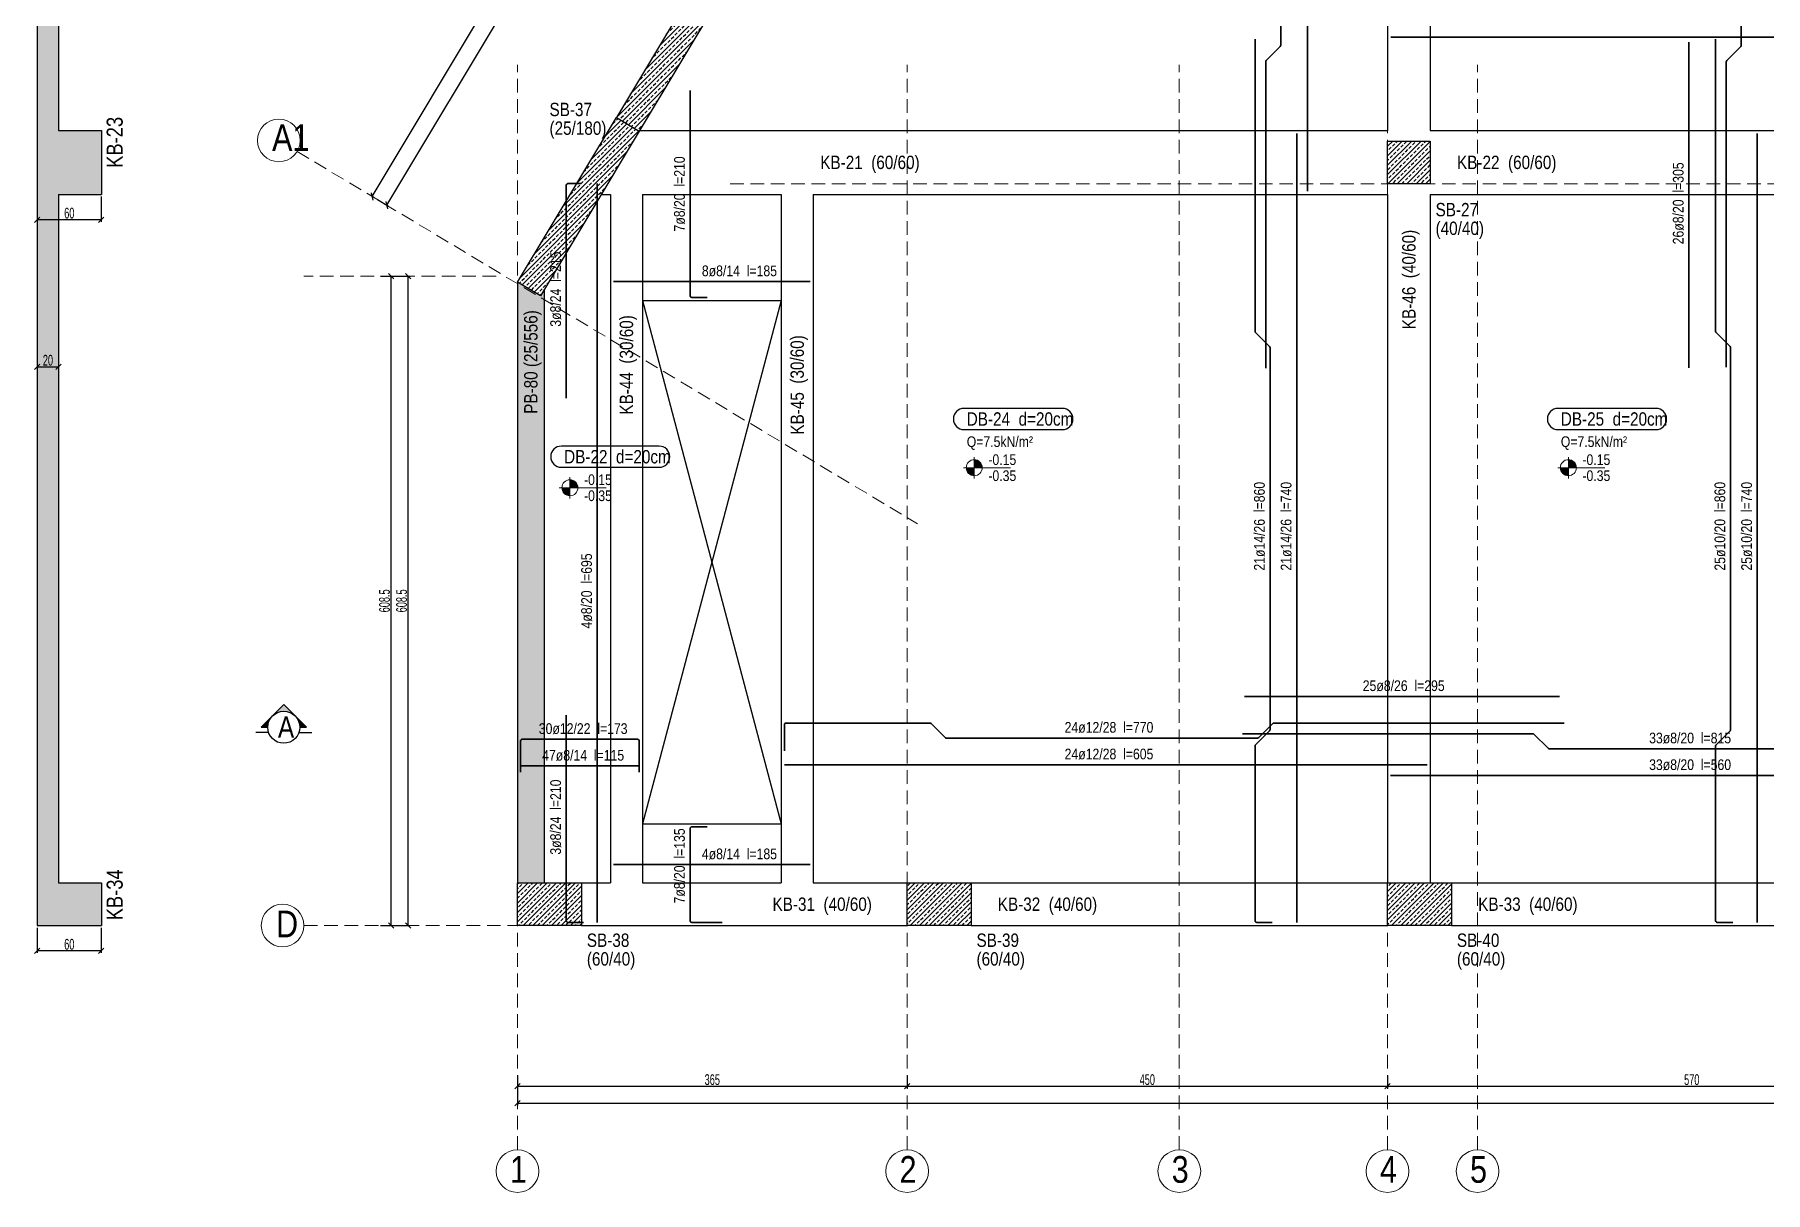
# Model space of a CAD drawing. Header units: millimetres. Extents: x 2068 to 9186, y 624 to 4235.
# Drawn here: x 2100 to 3722, y 631 to 1715 of the extents above; entities that cross this region are included whole.
import ezdxf
from ezdxf.enums import TextEntityAlignment as Align

# ---------------------------------------------------------------- set-up
doc = ezdxf.new("R2010")
doc.units = ezdxf.units.MM
doc.linetypes.add('DASHED', pattern=[19.05, 12.7, -6.35])
for name, color, linetype, lineweight in [('AKS BALONU (BEYKENT)', 7, 'Continuous', 20), ('AKS CIZGISI (BEYKENT)', 252, 'DASHED', 20), ('AKS NO (BEYKENT)', 3, 'Continuous', 20), ('AKS OLCU (BEYKENT)', 200, 'Continuous', 20), ('CIZGI (BEYKENT)', 1, 'Continuous', 20), ('DONATI (BEYKENT)', 4, 'Continuous', 35), ('DONATI YAZISI (BEYKENT)', 3, 'Continuous', 20), ('DOSEME ISMI (BEYKENT)', 9, 'Continuous', 20), ('DOSEME PAFTA (BEYKENT)', 3, 'Continuous', 20), ('DOSEME SINIRI (BEYKENT)', 2, 'Continuous', 30), ('KESIT (BEYKENT)', 151, 'Continuous', 25), ('KESIT ISMI (BEYKENT)', 6, 'Continuous', 20), ('KIRIS (BEYKENT)', 2, 'Continuous', 30), ('KIRIS ISMI (BEYKENT)', 40, 'Continuous', 20), ('KOLON (BEYKENT)', 3, 'Continuous', 30), ('KOLON ISMI (BEYKENT)', 91, 'Continuous', 20), ('KOT CIZGI (BEYKENT)', 120, 'Continuous', 20), ('KOT YAZI (BEYKENT)', 7, 'Continuous', 20), ('OLCU (BEYKENT)', 14, 'Continuous', 20), ('PERDE (BEYKENT)', 6, 'Continuous', 30), ('PERDE ISMI (BEYKENT)', 240, 'Continuous', 20), ('TARAMA (BEYKENT)', 252, 'Continuous', 25), ('YAZI (BEYKENT)', 140, 'Continuous', 20)]:
    doc.layers.add(name, color=color, linetype=linetype, lineweight=lineweight)
doc.styles.add('DONATI YAZISI (BEYKENT)', font='')
doc.styles.add('DSMOLC-50', font='bahnschrift light condensed', dxfattribs={"width": 0.75, "height": 10})
doc.styles.add('KLNOLC-25', font='bahnschrift light condensed', dxfattribs={"width": 0.75, "height": 10})
doc.styles.add('KOT (BEYKENT)', font='')
doc.styles.add('YAZI (BEYKENT)', font='')
doc.styles.get('DONATI YAZISI (BEYKENT)').set_extended_font_data('Bahnschrift Light Condensed')
doc.styles.get('KOT (BEYKENT)').set_extended_font_data('Bahnschrift Light Condensed')
doc.styles.get('YAZI (BEYKENT)').set_extended_font_data('Bahnschrift Light Condensed')
doc.dimstyles.new('DSMOLC-50', dxfattribs={"dimtxt": 10, "dimasz": 5, "dimexe": 2, "dimexo": 2, "dimgap": 1, "dimtad": 1, "dimdec": 1, "dimrnd": 0.5, "dimzin": 12, "dimdsep": 46, "dimtxsty": 'DSMOLC-50', "dimblk": 'OBLIQUE', "dimblk1": 'OBLIQUE', "dimblk2": 'OBLIQUE', "dimcen": 0, "dimclrt": 7, "dimadec": 0, "dimazin": 0, "dimtfac": 1, "dimtdec": 4, "dimtix": 1, "dimtmove": 2, "dimatfit": 3, "dimfxl": 1, "dimtzin": 0, "dimarcsym": 0})
pattern_1 = [(45, (900.76, 27.5714), (-4.490128, 4.490128), []), (45, (905.25, 27.5714), (-4.490128, 4.490128), [3.175, -1.5875])]
pattern_2 = [(45, (900.76, 27.5714), (-4.419417, 4.419417), []), (45, (905.1795, 27.5714), (-4.419417, 4.419417), [3.125, -1.5625])]

# ---------------------------------------------------------------- blocks, each defined once
blk = doc.blocks.new('_Oblique')
at = {"color": 0, "linetype": 'ByBlock', "lineweight": -2}
blk.add_line((-0.5, -0.5), (0.5, 0.5), dxfattribs=at)
blk = doc.blocks.new('*D93')
at = {"layer": 'AKS OLCU (BEYKENT)', "color": 0, "lineweight": -2, "transparency": 16777216}
for p, q in [((2552.7, 740.1), (2552.7, 728.1)), ((2552.7, 730.1), (2917.7, 730.1)), ((2917.7, 740.1), (2917.7, 728.1))]:
    blk.add_line(p, q, dxfattribs=at)
at = {"layer": 'DEFPOINTS', "color": 0, "transparency": 16777216}
for p in [(2552.7, 742.1), (2917.7, 742.1), (2917.7, 730.1)]:
    blk.add_point(p, dxfattribs=at)
at = {"layer": 'AKS OLCU (BEYKENT)', "color": 0, "lineweight": -2, "transparency": 16777216, "xscale": 5, "yscale": 5, "zscale": 5, "rotation": 180}
blk.add_blockref('_Oblique', (2552.7, 730.1), dxfattribs=at)
at = {"layer": 'AKS OLCU (BEYKENT)', "color": 0, "lineweight": -2, "transparency": 16777216, "xscale": 5, "yscale": 5, "zscale": 5}
blk.add_blockref('_Oblique', (2917.7, 730.1), dxfattribs=at)
at = {"layer": 'AKS OLCU (BEYKENT)', "color": 7, "transparency": 16777216, "insert": (2735.2, 736.2), "char_height": 10, "attachment_point": 5, "style": 'DSMOLC-50'}
blk.add_mtext('365', dxfattribs=at)
blk = doc.blocks.new('*D94')
at = {"layer": 'AKS OLCU (BEYKENT)', "color": 0, "lineweight": -2, "transparency": 16777216}
for p, q in [((2917.7, 740.1), (2917.7, 728.1)), ((2917.7, 730.1), (3367.7, 730.1)), ((3367.7, 740.1), (3367.7, 728.1))]:
    blk.add_line(p, q, dxfattribs=at)
at = {"layer": 'DEFPOINTS', "color": 0, "transparency": 16777216}
for p in [(2917.7, 742.1), (3367.7, 742.1), (3367.7, 730.1)]:
    blk.add_point(p, dxfattribs=at)
at = {"layer": 'AKS OLCU (BEYKENT)', "color": 0, "lineweight": -2, "transparency": 16777216, "xscale": 5, "yscale": 5, "zscale": 5, "rotation": 180}
blk.add_blockref('_Oblique', (2917.7, 730.1), dxfattribs=at)
at = {"layer": 'AKS OLCU (BEYKENT)', "color": 0, "lineweight": -2, "transparency": 16777216, "xscale": 5, "yscale": 5, "zscale": 5}
blk.add_blockref('_Oblique', (3367.7, 730.1), dxfattribs=at)
at = {"layer": 'AKS OLCU (BEYKENT)', "color": 7, "transparency": 16777216, "insert": (3142.7, 736.2), "char_height": 10, "attachment_point": 5, "style": 'DSMOLC-50'}
blk.add_mtext('450', dxfattribs=at)
blk = doc.blocks.new('*D95')
at = {"layer": 'AKS OLCU (BEYKENT)', "color": 0, "lineweight": -2, "transparency": 16777216}
for p, q in [((3367.7, 740.1), (3367.7, 728.1)), ((3367.7, 730.1), (3937.7, 730.1)), ((3937.7, 740.1), (3937.7, 728.1))]:
    blk.add_line(p, q, dxfattribs=at)
at = {"layer": 'DEFPOINTS', "color": 0, "transparency": 16777216}
for p in [(3367.7, 742.1), (3937.7, 742.1), (3937.7, 730.1)]:
    blk.add_point(p, dxfattribs=at)
at = {"layer": 'AKS OLCU (BEYKENT)', "color": 0, "lineweight": -2, "transparency": 16777216, "xscale": 5, "yscale": 5, "zscale": 5, "rotation": 180}
blk.add_blockref('_Oblique', (3367.7, 730.1), dxfattribs=at)
at = {"layer": 'AKS OLCU (BEYKENT)', "color": 0, "lineweight": -2, "transparency": 16777216, "xscale": 5, "yscale": 5, "zscale": 5}
blk.add_blockref('_Oblique', (3937.7, 730.1), dxfattribs=at)
at = {"layer": 'AKS OLCU (BEYKENT)', "color": 7, "transparency": 16777216, "insert": (3652.7, 736.2), "char_height": 10, "attachment_point": 5, "style": 'DSMOLC-50'}
blk.add_mtext('570', dxfattribs=at)
blk = doc.blocks.new('*D117')
at = {"layer": 'AKS OLCU (BEYKENT)', "color": 0, "lineweight": -2, "transparency": 16777216}
for p, q in [((2552.7, 740.1), (2552.7, 712.1)), ((8922.7, 740.1), (8922.7, 712.1)), ((2552.7, 714.1), (8922.7, 714.1))]:
    blk.add_line(p, q, dxfattribs=at)
at = {"layer": 'DEFPOINTS', "color": 0, "transparency": 16777216}
for p in [(2552.7, 742.1), (8922.7, 742.1), (8922.7, 714.1)]:
    blk.add_point(p, dxfattribs=at)
at = {"layer": 'AKS OLCU (BEYKENT)', "color": 0, "lineweight": -2, "transparency": 16777216, "xscale": 5, "yscale": 5, "zscale": 5, "rotation": 180}
blk.add_blockref('_Oblique', (2552.7, 714.1), dxfattribs=at)
at = {"layer": 'AKS OLCU (BEYKENT)', "color": 0, "lineweight": -2, "transparency": 16777216, "xscale": 5, "yscale": 5, "zscale": 5}
blk.add_blockref('_Oblique', (8922.7, 714.1), dxfattribs=at)
at = {"layer": 'AKS OLCU (BEYKENT)', "color": 7, "transparency": 16777216, "insert": (5737.7, 720.2), "char_height": 10, "attachment_point": 5, "style": 'DSMOLC-50'}
blk.add_mtext('6370', dxfattribs=at)
blk = doc.blocks.new('*D118')
at = {"layer": 'AKS OLCU (BEYKENT)', "color": 0, "lineweight": -2, "transparency": 16777216}
for p, q in [((2424.3, 1489), (2436.3, 1489)), ((2434.3, 880.6), (2434.3, 1489)), ((2424.3, 880.6), (2436.3, 880.6))]:
    blk.add_line(p, q, dxfattribs=at)
at = {"layer": 'DEFPOINTS', "color": 0, "transparency": 16777216}
for p in [(2422.3, 1489), (2434.3, 1489), (2422.3, 880.6)]:
    blk.add_point(p, dxfattribs=at)
at = {"layer": 'AKS OLCU (BEYKENT)', "color": 0, "lineweight": -2, "transparency": 16777216, "xscale": 5, "yscale": 5, "zscale": 5}
for p, rotation in [((2434.3, 1489), 90), ((2434.3, 880.6), 270)]:
    blk.add_blockref('_Oblique', p, dxfattribs=dict(at, rotation=rotation))
at = {"layer": 'AKS OLCU (BEYKENT)', "color": 7, "transparency": 16777216, "insert": (2428.2, 1184.8), "char_height": 10, "attachment_point": 5, "rotation": 90, "style": 'DSMOLC-50'}
blk.add_mtext('608.5', dxfattribs=at)
blk = doc.blocks.new('*D119')
at = {"layer": 'AKS OLCU (BEYKENT)', "color": 0, "lineweight": -2, "transparency": 16777216}
for p, q in [((2424.3, 1489), (2452.3, 1489)), ((2450.3, 880.6), (2450.3, 1489)), ((2424.3, 880.6), (2452.3, 880.6))]:
    blk.add_line(p, q, dxfattribs=at)
at = {"layer": 'DEFPOINTS', "color": 0, "transparency": 16777216}
for p in [(2422.3, 1489), (2450.3, 1489), (2422.3, 880.6)]:
    blk.add_point(p, dxfattribs=at)
at = {"layer": 'AKS OLCU (BEYKENT)', "color": 0, "lineweight": -2, "transparency": 16777216, "xscale": 5, "yscale": 5, "zscale": 5}
for p, rotation in [((2450.3, 1489), 90), ((2450.3, 880.6), 270)]:
    blk.add_blockref('_Oblique', p, dxfattribs=dict(at, rotation=rotation))
at = {"layer": 'AKS OLCU (BEYKENT)', "color": 7, "transparency": 16777216, "insert": (2444.2, 1184.8), "char_height": 10, "attachment_point": 5, "rotation": 90, "style": 'DSMOLC-50'}
blk.add_mtext('608.5', dxfattribs=at)
blk = doc.blocks.new('*D120')
at = {"layer": 'AKS OLCU (BEYKENT)', "color": 0, "lineweight": -2, "transparency": 16777216}
for p, q in [((2430.2, 1555.5), (2725.1, 2046.6)), ((2716.5, 2051.8), (2726.8, 2045.6)), ((2421.6, 1560.7), (2431.9, 1554.5))]:
    blk.add_line(p, q, dxfattribs=at)
at = {"layer": 'DEFPOINTS', "color": 0, "transparency": 16777216}
for p in [(2714.8, 2052.8), (2725.1, 2046.6), (2419.9, 1561.7)]:
    blk.add_point(p, dxfattribs=at)
at = {"layer": 'AKS OLCU (BEYKENT)', "color": 0, "lineweight": -2, "transparency": 16777216, "xscale": 5, "yscale": 5, "zscale": 5}
for p, rotation in [((2725.1, 2046.6), 59.02034631145669), ((2430.2, 1555.5), 239.0203463114567)]:
    blk.add_blockref('_Oblique', p, dxfattribs=dict(at, rotation=rotation))
at = {"layer": 'AKS OLCU (BEYKENT)', "color": 7, "transparency": 16777216, "insert": (2572.4, 1804.2), "char_height": 10, "attachment_point": 5, "rotation": 59.0203, "style": 'DSMOLC-50'}
blk.add_mtext('573', dxfattribs=at)
blk = doc.blocks.new('*D123')
at = {"layer": 'AKS OLCU (BEYKENT)', "color": 0, "lineweight": -2, "transparency": 16777216}
for p, q in [((2416.5, 1563.7), (3316.5, 3062.9)), ((3318.2, 3061.8), (3314.8, 3063.9)), ((2418.2, 1562.7), (2414.8, 1564.8))]:
    blk.add_line(p, q, dxfattribs=at)
at = {"layer": 'DEFPOINTS', "color": 0, "transparency": 16777216}
for p in [(3316.5, 3062.9), (3320, 3060.8), (2419.9, 1561.7)]:
    blk.add_point(p, dxfattribs=at)
at = {"layer": 'AKS OLCU (BEYKENT)', "color": 0, "lineweight": -2, "transparency": 16777216, "xscale": 5, "yscale": 5, "zscale": 5}
for p, rotation in [((3316.5, 3062.9), 59.02034631145669), ((2416.5, 1563.7), 239.0203463114567)]:
    blk.add_blockref('_Oblique', p, dxfattribs=dict(at, rotation=rotation))
at = {"layer": 'AKS OLCU (BEYKENT)', "color": 7, "transparency": 16777216, "insert": (2861.3, 2316.5), "char_height": 10, "attachment_point": 5, "rotation": 59.0203, "style": 'DSMOLC-50'}
blk.add_mtext('1748.5', dxfattribs=at)
blk = doc.blocks.new('*D160')
at = {"layer": 'DEFPOINTS', "color": 0, "transparency": 16777216}
for p in [(2102.9, 1565.6), (2162.9, 1565.6), (2102.9, 1541.9)]:
    blk.add_point(p, dxfattribs=at)
at = {"layer": 'OLCU (BEYKENT)', "color": 0, "lineweight": -2, "transparency": 16777216}
for p, q in [((2102.9, 1563.6), (2102.9, 1539.9)), ((2162.9, 1563.6), (2162.9, 1539.9)), ((2162.9, 1541.9), (2102.9, 1541.9))]:
    blk.add_line(p, q, dxfattribs=at)
at = {"layer": 'OLCU (BEYKENT)', "color": 0, "lineweight": -2, "transparency": 16777216, "xscale": 5, "yscale": 5, "zscale": 5, "rotation": 180}
blk.add_blockref('_Oblique', (2102.9, 1541.9), dxfattribs=at)
at = {"layer": 'OLCU (BEYKENT)', "color": 0, "lineweight": -2, "transparency": 16777216, "xscale": 5, "yscale": 5, "zscale": 5}
blk.add_blockref('_Oblique', (2162.9, 1541.9), dxfattribs=at)
at = {"layer": 'OLCU (BEYKENT)', "color": 7, "lineweight": -3, "transparency": 16777216, "insert": (2132.9, 1548), "char_height": 10, "attachment_point": 5, "style": 'KLNOLC-25'}
blk.add_mtext('60', dxfattribs=at)
blk = doc.blocks.new('*D161')
at = {"layer": 'DEFPOINTS', "color": 0, "transparency": 16777216}
for p in [(2102.9, 1427.2), (2122.9, 1427.2), (2122.9, 1404.1)]:
    blk.add_point(p, dxfattribs=at)
at = {"layer": 'OLCU (BEYKENT)', "color": 0, "lineweight": -2, "transparency": 16777216}
for p, q in [((2102.9, 1425.2), (2102.9, 1402.1)), ((2122.9, 1425.2), (2122.9, 1402.1)), ((2102.9, 1404.1), (2122.9, 1404.1))]:
    blk.add_line(p, q, dxfattribs=at)
at = {"layer": 'OLCU (BEYKENT)', "color": 0, "lineweight": -2, "transparency": 16777216, "xscale": 5, "yscale": 5, "zscale": 5, "rotation": 180}
blk.add_blockref('_Oblique', (2102.9, 1404.1), dxfattribs=at)
at = {"layer": 'OLCU (BEYKENT)', "color": 0, "lineweight": -2, "transparency": 16777216, "xscale": 5, "yscale": 5, "zscale": 5}
blk.add_blockref('_Oblique', (2122.9, 1404.1), dxfattribs=at)
at = {"layer": 'OLCU (BEYKENT)', "color": 7, "lineweight": -3, "transparency": 16777216, "insert": (2112.9, 1410.2), "char_height": 10, "attachment_point": 5, "style": 'KLNOLC-25'}
blk.add_mtext('20', dxfattribs=at)
blk = doc.blocks.new('*D162')
at = {"layer": 'DEFPOINTS', "color": 0, "transparency": 16777216}
for p in [(2102.9, 880.6), (2162.9, 880.6), (2102.9, 856.9)]:
    blk.add_point(p, dxfattribs=at)
at = {"layer": 'OLCU (BEYKENT)', "color": 0, "lineweight": -2, "transparency": 16777216}
for p, q in [((2102.9, 878.6), (2102.9, 854.9)), ((2162.9, 878.6), (2162.9, 854.9)), ((2162.9, 856.9), (2102.9, 856.9))]:
    blk.add_line(p, q, dxfattribs=at)
at = {"layer": 'OLCU (BEYKENT)', "color": 0, "lineweight": -2, "transparency": 16777216, "xscale": 5, "yscale": 5, "zscale": 5, "rotation": 180}
blk.add_blockref('_Oblique', (2102.9, 856.9), dxfattribs=at)
at = {"layer": 'OLCU (BEYKENT)', "color": 0, "lineweight": -2, "transparency": 16777216, "xscale": 5, "yscale": 5, "zscale": 5}
blk.add_blockref('_Oblique', (2162.9, 856.9), dxfattribs=at)
at = {"layer": 'OLCU (BEYKENT)', "color": 7, "lineweight": -3, "transparency": 16777216, "insert": (2132.9, 863), "char_height": 10, "attachment_point": 5, "style": 'KLNOLC-25'}
blk.add_mtext('60', dxfattribs=at)

msp = doc.modelspace()

# ---------------------------------------------------------------- hatches: boundary and pattern name
at = {"layer": 'KESIT (BEYKENT)', "lineweight": -3}
h = msp.add_hatch(color=256, dxfattribs=at)
h.dxf.hatch_style = 1
h.paths.add_polyline_path([(2344.4, 1076.96), (2333.79, 1087.56), (2323.19, 1076.96, -0.1989124), (2333.79, 1081.35, -0.1989124)])
h = msp.add_hatch(color=256, dxfattribs=at)
h.dxf.hatch_style = 1
h.paths.add_polyline_path([(2318.79, 1066.35, -0.1989124), (2323.19, 1076.96), (2312.58, 1066.35)])
h = msp.add_hatch(color=256, dxfattribs=at)
h.dxf.hatch_style = 1
h.paths.add_polyline_path([(2355.01, 1066.35), (2344.4, 1076.96, -0.1989124), (2348.79, 1066.35)])
at = {"layer": 'KOT CIZGI (BEYKENT)'}
h = msp.add_hatch(color=256, dxfattribs=at)
h.dxf.hatch_style = 1
h.paths.add_polyline_path([(2980.63, 1317.08), (2980.63, 1309.58), (2988.13, 1309.58, 0.4142136)])
h = msp.add_hatch(color=256, dxfattribs=at)
h.dxf.hatch_style = 1
h.paths.add_polyline_path([(3537.11, 1317.08), (3537.11, 1309.58), (3544.61, 1309.58, 0.4142136)])
h = msp.add_hatch(color=256, dxfattribs=at)
h.dxf.hatch_style = 1
h.paths.add_polyline_path([(2601.87, 1298.31), (2601.87, 1290.81), (2609.37, 1290.81, 0.4142136)])
h = msp.add_hatch(color=256, dxfattribs=at)
h.dxf.hatch_style = 1
h.paths.add_polyline_path([(2980.63, 1309.58), (2973.13, 1309.58, 0.4142136), (2980.63, 1302.08)])
h = msp.add_hatch(color=256, dxfattribs=at)
h.dxf.hatch_style = 1
h.paths.add_polyline_path([(3537.11, 1309.58), (3529.61, 1309.58, 0.4142136), (3537.11, 1302.08)])
h = msp.add_hatch(color=256, dxfattribs=at)
h.dxf.hatch_style = 1
h.paths.add_polyline_path([(2601.87, 1290.81), (2594.37, 1290.81, 0.4142136), (2601.87, 1283.31)])
at = {"layer": 'TARAMA (BEYKENT)', "lineweight": -3}
h = msp.add_hatch(dxfattribs=at)
h.set_pattern_fill('ANSI33', color=256, style=0)
h.set_pattern_definition([(45, (971.04, 27.5714), (-4.490128, 4.490128), []), (45, (975.53, 27.5714), (-4.490128, 4.490128), [3.175, -1.5875])])
h.paths.add_polyline_path([(2162.92, 1625.62), (2122.92, 1625.62), (2122.92, 1950.62), (2162.92, 1950.62), (2162.92, 1990.62), (2122.92, 1990.62), (2122.92, 2547.65), (2162.92, 2547.65), (2162.92, 2594.36), (2102.92, 2594.36), (2102.92, 1565.62), (2102.92, 920.62), (2102.92, 880.62), (2162.92, 880.62), (2162.92, 920.62), (2122.92, 920.62), (2122.92, 1565.62), (2162.92, 1565.62)])
h = msp.add_hatch(dxfattribs=at)
h.set_pattern_fill('ANSI33', color=256)
h.set_pattern_definition(pattern_1)
h.paths.add_polyline_path([(2852.91, 1934.9), (2831.49, 1947.76), (2645.38, 1637.78), (2665.64, 1625.62), (2667.22, 1625.62)])
at = {"layer": 'TARAMA (BEYKENT)'}
h = msp.add_hatch(dxfattribs=at)
h.set_pattern_fill('ANSI33', color=256, style=0, pattern_type=0)
h.set_pattern_definition(pattern_2)
h.paths.add_polyline_path([(2645.38, 1637.78), (2666.81, 1624.91), (2574.16, 1470.59), (2552.72, 1483.46)], flags=0)
h = msp.add_hatch(dxfattribs=at)
h.set_pattern_fill('ANSI33', color=256, style=0, pattern_type=0)
h.set_pattern_definition(pattern_2)
h.paths.add_polyline_path([(3367.72, 1615.62), (3407.72, 1615.62), (3407.72, 1575.62), (3367.72, 1575.62)], flags=0)
at = {"layer": 'TARAMA (BEYKENT)', "lineweight": -3}
h = msp.add_hatch(dxfattribs=at)
h.set_pattern_fill('ANSI33', color=256)
h.set_pattern_definition(pattern_1)
h.paths.add_polyline_path([(2577.72, 1476.53), (2574.16, 1470.59), (2552.72, 1483.46), (2552.62, 920.62), (2577.72, 920.62)])
at = {"layer": 'TARAMA (BEYKENT)'}
h = msp.add_hatch(dxfattribs=at)
h.set_pattern_fill('ANSI33', color=256, style=0, pattern_type=0)
h.set_pattern_definition(pattern_2)
h.paths.add_polyline_path([(2552.72, 920.62), (2612.72, 920.62), (2612.72, 880.62), (2552.72, 880.62)], flags=0)
h = msp.add_hatch(dxfattribs=at)
h.set_pattern_fill('ANSI33', color=256, style=0, pattern_type=0)
h.set_pattern_definition(pattern_2)
h.paths.add_polyline_path([(2917.72, 920.62), (2977.72, 920.62), (2977.72, 880.62), (2917.72, 880.62)], flags=0)
h = msp.add_hatch(dxfattribs=at)
h.set_pattern_fill('ANSI33', color=256, style=0, pattern_type=0)
h.set_pattern_definition(pattern_2)
h.paths.add_polyline_path([(3367.72, 920.62), (3427.72, 920.62), (3427.72, 880.62), (3367.72, 880.62)], flags=0)

# ---------------------------------------------------------------- linework, layer by layer
at = {"layer": 'AKS BALONU (BEYKENT)'}
for centre in [(2329.15, 1616.18), (2332.73, 880.62), (2552.73, 650.62), (2917.73, 650.62), (3172.69, 650.62, 0), (3367.73, 650.62), (3452.12, 650.62, 0)]:
    msp.add_circle(centre, 20, dxfattribs=at)
at = {"layer": 'AKS CIZGISI (BEYKENT)'}
for p, q in [((3367.73, 670.62), (3367.73, 2599.64)), ((2552.73, 670.62), (2552.73, 1686.91)), ((2917.73, 670.62), (2917.73, 1686.91)), ((3172.69, 670.62, 0), (3172.69, 1686.91, 0)), ((3452.12, 670.62, 0), (3452.12, 1686.91, 0)), ((2346.3, 1605.88), (2927.53, 1256.91)), ((2752.06, 1575.62), (9137.72, 1575.62)), ((2532.73, 1489), (2352.73, 1489)), ((2352.73, 880.62), (9137.72, 880.62))]:
    msp.add_line(p, q, dxfattribs=at)
at = {"layer": 'CIZGI (BEYKENT)', "lineweight": -3}
for p, q in [((2669.76, 1466.06), (2799.76, 976.06)), ((2799.76, 1466.06), (2669.76, 976.06))]:
    msp.add_line(p, q, dxfattribs=at)
at = {"layer": 'DONATI (BEYKENT)'}
for points in [[(3685.03, 1403.89), (3685.03, 1690, -0.1989124), (3685.47, 1691.06), (3698.59, 1704.18, 0.1989124), (3699.03, 1705.24), (3699.03, 1871, 0.1989124), (3698.59, 1872.06), (3685.47, 1885.18, -0.1989124), (3685.03, 1886.24), (3685.03, 2127.29)], [(3253.7, 1402.8), (3253.7, 1690, -0.1989124), (3254.14, 1691.06), (3267.26, 1704.18, 0.1989124), (3267.7, 1705.24), (3267.7, 1871, 0.1989124), (3267.26, 1872.06), (3254.14, 1885.18, -0.1989124), (3253.7, 1886.24), (3253.7, 2101.2)], [(3259.7, 883.62), (3245.2, 883.62, -0.4142136), (3243.7, 885.12), (3243.7, 1049, -0.1989124), (3244.14, 1050.06), (3257.26, 1063.18, 0.1989124), (3257.7, 1064.24), (3257.7, 1422, 0.1989124), (3257.26, 1423.06), (3244.14, 1436.18, -0.1989124), (3243.7, 1437.24), (3243.7, 1711.02)], [(3691.03, 883.62), (3676.53, 883.62, -0.4142136), (3675.03, 885.12), (3675.03, 1049, -0.1989124), (3675.47, 1050.06), (3688.59, 1063.18, 0.1989124), (3689.03, 1064.24), (3689.03, 1422, 0.1989124), (3688.59, 1423.06), (3675.47, 1436.18, -0.1989124), (3675.03, 1437.24), (3675.03, 1711.02)], [(2730.45, 1469.06), (2715.95, 1469.06, -0.4142136), (2714.45, 1470.56), (2714.45, 1663.06)], [(2598.44, 1374.75), (2598.44, 1574.25, -0.4142136), (2599.94, 1575.75), (2612.44, 1575.75)], [(2614.44, 883.62), (2599.94, 883.62, -0.4142136), (2598.44, 885.12), (2598.44, 1077.62)], [(2802.76, 1044.32), (2802.76, 1068.82, -0.4142136), (2804.26, 1070.32), (2939.09, 1070.32, -0.1989124), (2940.15, 1069.88), (2953.27, 1056.76, 0.1989124), (2954.33, 1056.32), (3246.04, 1056.32, 0.1989124), (3247.1, 1056.76), (3260.22, 1069.88, -0.1989124), (3261.28, 1070.32), (3533.13, 1070.32)], [(2555.64, 1024.2), (2555.64, 1053.62, -0.4142136), (2557.14, 1055.12), (2665.26, 1055.12, -0.4142136), (2666.76, 1053.62), (2666.76, 1024.2)], [(3231.95, 1060.32), (3503.85, 1060.32, -0.1989124), (3504.91, 1059.88), (3518.04, 1046.76, 0.1989124), (3519.1, 1046.32), (3780.11, 1046.32, 0.1989124), (3781.17, 1046.76), (3794.29, 1059.88, -0.1989124), (3795.35, 1060.32), (4030.36, 1060.32)], [(2730.45, 973.06), (2715.95, 973.06, 0.4142136), (2714.45, 971.56), (2714.45, 885.12, 0.4142136), (2715.95, 883.62), (2744.45, 883.62)]]:
    msp.add_lwpolyline(points, format="xyb", dxfattribs=at)
for points in [[(3292.7, 1568.62), (3292.7, 1987.62)], [(3370.7, 1712.94), (3944.73, 1712.94)], [(3650.03, 1403.12), (3650.03, 1708.12)], [(3282.7, 883.62), (3282.7, 1622.62)], [(3714.03, 883.62), (3714.03, 1622.62)], [(2627.44, 883.62), (2627.44, 1575.75)], [(2642.76, 1483.99), (2826.76, 1483.99)], [(3233.79, 1095.32), (3528.79, 1095.32)], [(2555.64, 1030.12), (2666.76, 1030.12)], [(2802.76, 1031.32), (3404.72, 1031.32)], [(3370.64, 1021.32), (3928.49, 1021.32)], [(2642.76, 937.74), (2826.76, 937.74)]]:
    msp.add_lwpolyline(points, dxfattribs=at)
at = {"layer": 'DOSEME PAFTA (BEYKENT)', "lineweight": -3}
for points in [[(2970.92, 1345.3), (3063.15, 1345.3, 1), (3063.15, 1365.08), (2970.92, 1365.08, 1)], [(3527.39, 1345.3), (3619.19, 1345.3, 1), (3619.19, 1365.08), (3527.39, 1365.08, 1)], [(2593.81, 1309.95), (2685.49, 1309.95, 1), (2685.49, 1329.74), (2593.81, 1329.74, 1)]]:
    msp.add_lwpolyline(points, format="xyb", close=True, dxfattribs=at)
at = {"layer": 'DOSEME SINIRI (BEYKENT)'}
for p, q in [((2102.92, 2594.36), (2102.92, 1565.62)), ((2122.92, 1950.62), (2122.92, 1625.62)), ((2122.92, 1625.62), (2162.92, 1625.62)), ((2162.92, 1625.62), (2162.92, 1565.62)), ((2102.92, 1615.52), (2102.92, 1575.52)), ((2102.92, 1565.62), (2102.92, 920.62)), ((2122.92, 1565.62), (2162.92, 1565.62)), ((2122.92, 1565.62), (2122.92, 920.62)), ((2102.92, 920.62), (2102.92, 880.62)), ((2102.92, 920.52), (2102.92, 880.52)), ((2122.92, 920.62), (2162.92, 920.62)), ((2162.92, 920.62), (2162.92, 880.62)), ((2102.92, 880.62), (2162.92, 880.62))]:
    msp.add_line(p, q, dxfattribs=at)
at = {"layer": 'DOSEME SINIRI (BEYKENT)', "lineweight": -3}
for p, q in [((2669.76, 1466.06), (2799.76, 1466.06)), ((2669.76, 976.06), (2799.76, 976.06))]:
    msp.add_line(p, q, dxfattribs=at)
at = {"layer": 'KESIT (BEYKENT)', "lineweight": -3, "flags": 128}
for points in [[(2348.79, 1066.35), (2355.01, 1066.35), (2333.79, 1087.56), (2312.58, 1066.35), (2318.79, 1066.35)], [(2319.65, 1061.35), (2307.58, 1061.35)], [(2347.93, 1061.35), (2360.01, 1061.35)]]:
    msp.add_lwpolyline(points, dxfattribs=at)
at = {"layer": 'KESIT (BEYKENT)', "lineweight": -3}
msp.add_circle((2333.79, 1066.35), 15, dxfattribs=at)
at = {"layer": 'KIRIS (BEYKENT)'}
for p, q in [((3367.62, 1950.72), (3367.72, 1625.62)), ((3407.72, 1950.62), (3407.72, 1625.62)), ((2667.22, 1625.62), (3367.72, 1625.62)), ((3407.72, 1625.62), (3907.73, 1625.62)), ((2631.09, 1565.62), (2639.76, 1565.62)), ((2639.76, 1565.62), (2639.76, 920.62)), ((2669.76, 1565.62), (2799.76, 1565.62)), ((2669.76, 1565.62), (2669.76, 920.62)), ((2799.76, 1565.62), (2799.76, 920.62)), ((2829.76, 1565.62), (3367.72, 1565.62)), ((2829.76, 1565.62), (2829.76, 920.62)), ((3367.72, 1565.62), (3367.62, 920.52)), ((3407.72, 1565.62), (3906.85, 1565.62)), ((3407.72, 1565.62), (3407.72, 920.52)), ((2612.62, 920.62), (2639.76, 920.62)), ((2669.76, 920.62), (2799.76, 920.62)), ((2829.76, 920.62), (2917.62, 920.62)), ((2977.62, 920.62), (3367.62, 920.62)), ((3427.62, 920.62), (3877.75, 920.62)), ((2612.62, 880.62), (2917.62, 880.62)), ((2977.62, 880.62), (3367.62, 880.62)), ((3427.62, 880.62), (3877.75, 880.62))]:
    msp.add_line(p, q, dxfattribs=at)
at = {"layer": 'KOLON (BEYKENT)'}
for points in [[(2645.38, 1637.78), (2666.81, 1624.91), (2574.16, 1470.59), (2552.72, 1483.46)], [(3367.72, 1615.62), (3407.72, 1615.62), (3407.72, 1575.62), (3367.72, 1575.62)], [(2552.72, 920.62), (2612.72, 920.62), (2612.72, 880.62), (2552.72, 880.62)], [(2917.72, 920.62), (2977.72, 920.62), (2977.72, 880.62), (2917.72, 880.62)], [(3367.72, 920.62), (3427.72, 920.62), (3427.72, 880.62), (3367.72, 880.62)]]:
    msp.add_lwpolyline(points, close=True, dxfattribs=at)
at = {"layer": 'KOT CIZGI (BEYKENT)'}
for p, q in [((2980.63, 1319.58), (2980.63, 1299.58)), ((3537.11, 1319.58), (3537.11, 1299.58)), ((2601.87, 1300.81), (2601.87, 1280.81)), ((2970.63, 1309.58), (3014.66, 1309.58)), ((3527.11, 1309.58), (3571.14, 1309.58)), ((2591.87, 1290.81), (2635.9, 1290.81))]:
    msp.add_line(p, q, dxfattribs=at)
for centre in [(2980.63, 1309.58), (3537.11, 1309.58), (2601.87, 1290.81)]:
    msp.add_circle(centre, 7.5, dxfattribs=at)
at = {"layer": 'PERDE (BEYKENT)'}
for p, q in [((2831.49, 1947.76), (2645.33, 1637.7)), ((2852.91, 1934.9), (2666.75, 1624.83)), ((2552.72, 1483.34), (2552.62, 920.52)), ((2577.72, 1476.73), (2577.72, 920.52))]:
    msp.add_line(p, q, dxfattribs=at)

# ---------------------------------------------------------------- texts
at = {"layer": 'AKS NO (BEYKENT)', "style": 'YAZI (BEYKENT)'}
for s, p in [('A1', (2322.85, 1606.29)), ('D', (2326.57, 869.62)), ('2', (2910.59, 639.62)), ('3', (3165.56, 639.62, 0)), ('1', (2545.63, 639.62)), ('4', (3360.6, 639.62)), ('5', (3445, 639.62, 0))]:
    msp.add_text(s, height=25, dxfattribs=at).set_placement(p)
at = {"layer": 'DONATI YAZISI (BEYKENT)', "style": 'DONATI YAZISI (BEYKENT)'}
for s, p in [('7ø8/20  l=210', (2704.45, 1566.06)), (' 26ø8/20  l=305', (3640.03, 1555.62)), (' 3ø8/24  l=215', (2588.44, 1475.25)), (' 21ø14/26  l=860', (3247.7, 1253.12)), (' 21ø14/26  l=740', (3272.7, 1253.12)), (' 25ø10/20  l=860', (3679.03, 1253.12)), (' 25ø10/20  l=740', (3704.03, 1253.12)), (' 4ø8/20  l=695', (2617.44, 1192.49)), (' 3ø8/24  l=210', (2588.44, 980.62)), ('7ø8/20  l=135', (2704.45, 936.5))]:
    msp.add_text(s, height=10, rotation=90, dxfattribs=at).set_placement(p, align=Align.MIDDLE_CENTER)
for s, p in [('8ø8/14  l=185', (2760.64, 1493.99)), (' 25ø8/26  l=295', (3381.29, 1105.32)), (' 30ø12/22  l=173', (2612.68, 1065.12)), (' 24ø12/28  l=770', (3105.22, 1066.32)), (' 33ø8/20  l=815', (3649.57, 1056.32)), (' 47ø8/14  l=115', (2612.68, 1040.12)), (' 24ø12/28  l=605', (3105.22, 1041.32)), (' 33ø8/20  l=560', (3649.57, 1031.32)), ('4ø8/14  l=185', (2760.64, 947.74))]:
    msp.add_text(s, height=10, dxfattribs=at).set_placement(p, align=Align.MIDDLE_CENTER)
at = {"layer": 'DOSEME ISMI (BEYKENT)', "style": 'YAZI (BEYKENT)'}
for s, p in [('DB-24  d=20cm', (2973.56, 1348.95)), ('DB-25  d=20cm', (3530.03, 1348.95)), ('DB-22  d=20cm', (2596.45, 1313.61))]:
    msp.add_text(s, height=12.5, dxfattribs=at).set_placement(p)
at = {"layer": 'KESIT ISMI (BEYKENT)', "style": 'YAZI (BEYKENT)'}
msp.add_text('A', height=20, dxfattribs=at).set_placement((2328.33, 1056.48))
at = {"layer": 'KIRIS ISMI (BEYKENT)', "style": 'YAZI (BEYKENT)'}
for s, height, p in [('KB-23', 15, (2182.92, 1590.49)), ('KB-46  (40/60)', 12.5, (3393.98, 1439.32)), ('KB-44  (30/60)', 12.5, (2661.01, 1359.31)), ('KB-45  (30/60)', 12.5, (2821.01, 1340.54)), ('KB-34', 15, (2182.92, 885.5))]:
    msp.add_text(s, height=height, rotation=90, dxfattribs=at).set_placement(p)
for s, p in [('KB-21  (60/60)', (2836.35, 1589.37)), ('KB-22  (60/60)', (3432.82, 1589.37)), ('KB-31  (40/60)', (2791.61, 894.37)), ('KB-32  (40/60)', (3002.62, 894.37)), ('KB-33  (40/60)', (3452.63, 894.37))]:
    msp.add_text(s, height=12.5, dxfattribs=at).set_placement(p)
at = {"layer": 'KOLON ISMI (BEYKENT)', "style": 'YAZI (BEYKENT)'}
for s, p in [('SB-37', (2582.72, 1638.94)), ('(25/180)', (2582.72, 1621.44)), ('SB-27', (3412.72, 1545.09)), ('(40/40)', (3412.72, 1527.59)), ('SB-38', (2617.72, 860.62)), ('SB-39', (2982.72, 860.62)), ('SB-40', (3432.72, 860.62)), ('(60/40)', (2617.72, 843.12)), ('(60/40)', (2982.72, 843.12)), ('(60/40)', (3432.72, 843.12))]:
    msp.add_text(s, height=12.5, dxfattribs=at).set_placement(p)
at = {"layer": 'KOT YAZI (BEYKENT)', "style": 'KOT (BEYKENT)'}
for s, p in [(' -0.15', (2990.63, 1312.08)), (' -0.15', (3547.11, 1312.08)), (' -0.15', (2611.87, 1293.31)), (' -0.35', (2990.63, 1297.08)), (' -0.35', (3547.11, 1297.08)), (' -0.35', (2611.87, 1278.31))]:
    msp.add_text(s, height=10, dxfattribs=at).set_placement(p)
at = {"layer": 'PERDE ISMI (BEYKENT)', "style": 'YAZI (BEYKENT)'}
msp.add_text('PB-80 (25/556)', height=12.5, rotation=90, dxfattribs=at).set_placement((2571.48, 1360.02))
at = {"layer": 'YAZI (BEYKENT)', "style": 'YAZI (BEYKENT)'}
for p in [(2973.56, 1328.95), (3530.03, 1328.95)]:
    msp.add_text('Q=7.5kN/m²', height=10, dxfattribs=at).set_placement(p)

# ---------------------------------------------------------------- dimensions: what is measured, and where the dimension line sits
at = {"layer": 'AKS OLCU (BEYKENT)'}
for base, p1, p2, angle, picture, middle in [((3316.53, 3062.87), (2419.91, 1561.68), (3319.96, 3060.81), 59.02035, '*D123', (2861.27, 2316.45)), ((2725.07, 2046.65), (2419.91, 1561.68), (2714.78, 2052.82), 59.02035, '*D120', (2572.4, 1804.22)), ((2434.29, 1489), (2422.29, 880.62), (2422.29, 1489), 90, '*D118', (2428.19, 1184.81)), ((2450.29, 1489), (2422.29, 880.62), (2422.29, 1489), 90, '*D119', (2444.19, 1184.81))]:
    dim = msp.add_linear_dim(base=base, p1=p1, p2=p2, angle=angle, dimstyle='DSMOLC-50', dxfattribs=at)
    dim.commit()
    dim.dimension.update_dxf_attribs({"geometry": picture, "text_midpoint": middle})
for base, p1, p2, picture, middle in [((2917.73, 730.1), (2552.73, 742.1), (2917.73, 742.1), '*D93', (2735.23, 736.2)), ((8922.72, 714.1), (2552.73, 742.1), (8922.72, 742.1), '*D117', (5737.72, 720.2)), ((3367.73, 730.1), (2917.73, 742.1), (3367.73, 742.1), '*D94', (3142.73, 736.2)), ((3937.73, 730.1), (3367.73, 742.1), (3937.73, 742.1), '*D95', (3652.73, 736.2))]:
    dim = msp.add_linear_dim(base=base, p1=p1, p2=p2, dimstyle='DSMOLC-50', dxfattribs=at)
    dim.commit()
    dim.dimension.update_dxf_attribs({"geometry": picture, "text_midpoint": middle})
at = {"layer": 'OLCU (BEYKENT)', "lineweight": -3}
for base, p1, p2, picture, middle in [((2102.92, 1541.94), (2162.92, 1565.62), (2102.92, 1565.62), '*D160', (2132.92, 1548.04)), ((2122.92, 1404.11), (2102.92, 1427.18), (2122.92, 1427.18), '*D161', (2112.92, 1410.21)), ((2102.92, 856.94), (2162.92, 880.62), (2102.92, 880.62), '*D162', (2132.92, 863.04))]:
    dim = msp.add_linear_dim(base=base, p1=p1, p2=p2, dimstyle='DSMOLC-50', override={"dimtxsty": 'KLNOLC-25'}, dxfattribs=at)
    dim.commit()
    dim.dimension.update_dxf_attribs({"geometry": picture, "text_midpoint": middle})

doc.saveas('drawing.dxf')
